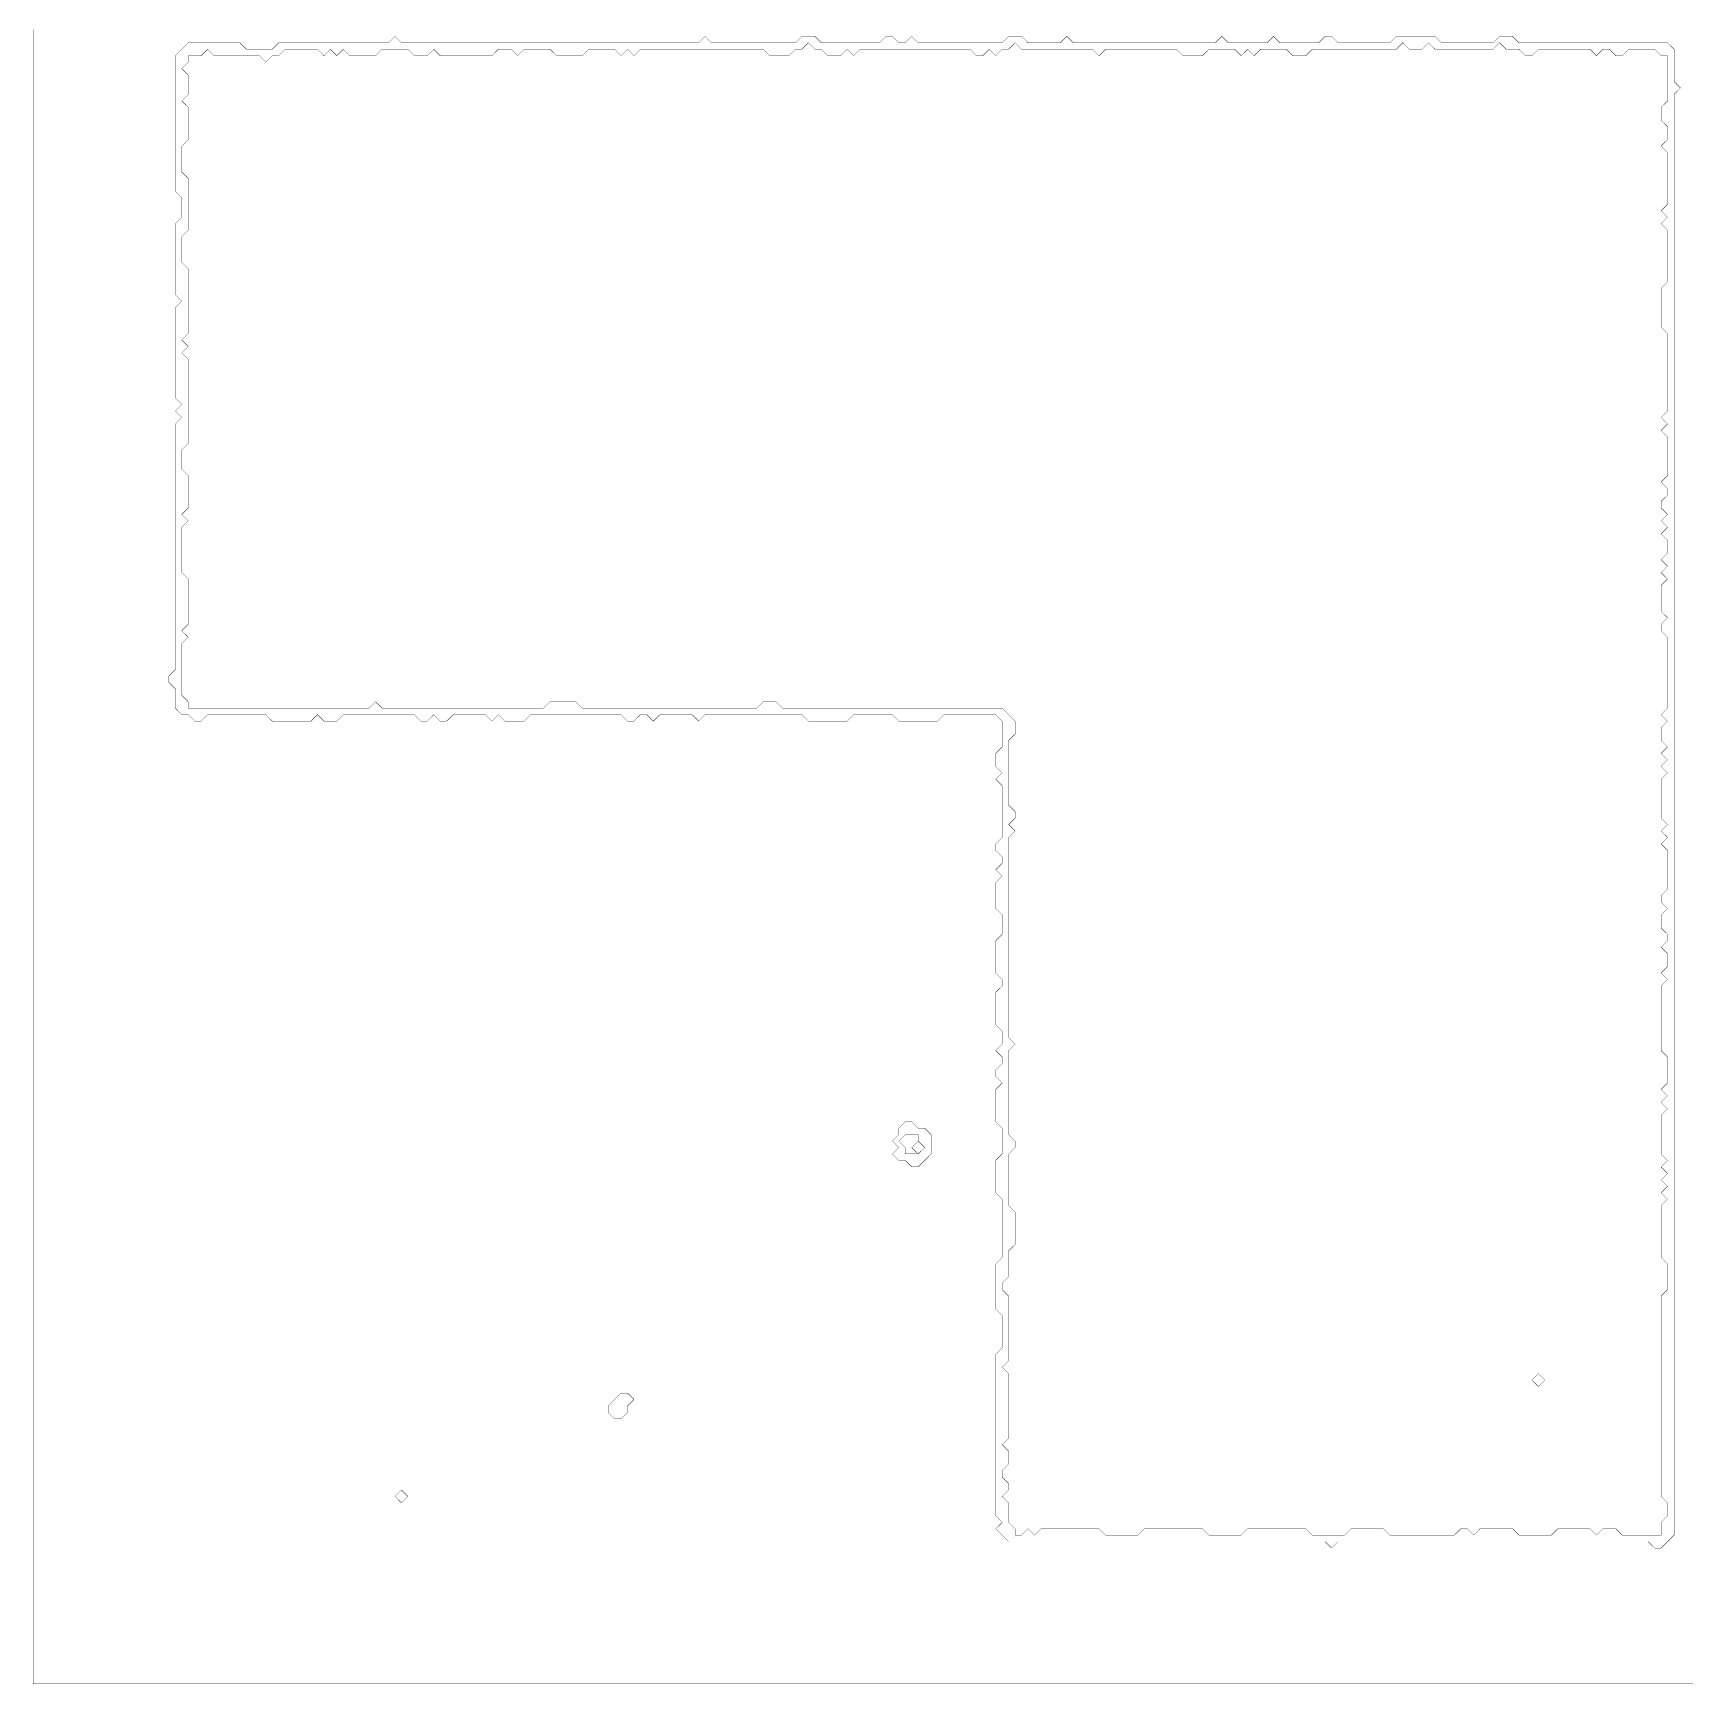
# Model space of a CAD drawing. Header units: metres. Extents: x 0 to 5298, y -5298 to 0.
# Drawn here: x 0 to 2654, y -5298 to -2649 of the extents above; entities that cross this region are included whole.
import ezdxf

# ---------------------------------------------------------------- set-up
doc = ezdxf.new("R2010")
doc.units = ezdxf.units.M
doc.layers.add('conductor', color=1, linetype='Continuous')
doc.layers.add('substrate', color=5, linetype='Continuous')

msp = doc.modelspace()

# ---------------------------------------------------------------- linework, layer by layer
at = {"layer": 'conductor', "const_width": 0.5}
for points in [[(1244.1, -2664.4), (1233.7, -2674.7), (1223.3, -2674.7), (1213, -2685.1), (1202.6, -2685.1), (1192.2, -2685.1), (1181.9, -2685.1), (1171.5, -2674.7), (1161.1, -2674.7), (1150.8, -2674.7), (1140.4, -2674.7), (1130, -2674.7), (1119.7, -2674.7), (1109.3, -2674.7), (1098.9, -2674.7), (1088.6, -2674.7), (1078.2, -2674.7), (1067.8, -2674.7), (1057.5, -2674.7), (1047.1, -2674.7), (1036.7, -2674.7), (1026.4, -2674.7), (1016, -2674.7), (1005.6, -2674.7), (995.2, -2674.7), (984.9, -2674.7), (974.5, -2674.7), (964.1, -2685.1), (953.8, -2674.7), (943.4, -2685.1), (933, -2674.7), (922.7, -2674.7), (912.3, -2674.7), (901.9, -2674.7), (891.6, -2674.7), (881.2, -2685.1), (870.8, -2685.1), (860.5, -2685.1), (850.1, -2685.1), (839.7, -2685.1), (829.4, -2674.7), (819, -2674.7), (808.6, -2674.7), (798.3, -2674.7), (787.9, -2674.7), (777.5, -2685.1), (767.2, -2674.7), (756.8, -2674.7), (746.4, -2674.7), (736.1, -2685.1), (725.7, -2685.1), (715.3, -2685.1), (705, -2685.1), (694.6, -2685.1), (684.2, -2685.1), (673.9, -2685.1), (663.5, -2685.1), (653.1, -2685.1), (642.8, -2674.7), (632.4, -2685.1), (622, -2685.1), (611.7, -2685.1), (601.3, -2674.7), (590.9, -2674.7), (580.6, -2674.7), (570.2, -2674.7), (559.8, -2674.7), (549.5, -2685.1), (539.1, -2685.1), (528.7, -2685.1), (518.4, -2685.1), (508, -2685.1), (497.6, -2674.7), (487.3, -2685.1), (476.9, -2674.7), (466.5, -2685.1), (456.2, -2674.7), (445.8, -2674.7), (435.4, -2674.7), (425.1, -2674.7), (414.7, -2674.7), (404.3, -2674.7), (394, -2685.1), (383.6, -2685.1), (373.2, -2695.5), (362.9, -2685.1), (352.5, -2685.1), (342.1, -2685.1), (331.8, -2685.1), (321.4, -2685.1), (311, -2685.1), (300.6, -2685.1), (290.3, -2685.1), (279.9, -2674.7), (269.5, -2685.1), (259.2, -2685.1), (248.8, -2685.1), (248.8, -2695.5), (238.4, -2705.8), (248.8, -2716.2), (248.8, -2726.6), (248.8, -2736.9), (248.8, -2747.3), (238.4, -2757.7), (248.8, -2768), (248.8, -2778.4), (248.8, -2788.8), (248.8, -2799.1), (248.8, -2809.5), (248.8, -2819.9), (238.4, -2830.2), (238.4, -2840.6), (238.4, -2851), (238.4, -2861.3), (238.4, -2871.7), (248.8, -2882.1), (248.8, -2892.4), (248.8, -2902.8), (248.8, -2913.2), (248.8, -2923.5), (248.8, -2933.9), (248.8, -2944.3), (248.8, -2954.6), (248.8, -2965), (238.4, -2975.4), (238.4, -2985.8), (238.4, -2996.1), (238.4, -3006.5), (238.4, -3016.9), (248.8, -3027.2), (248.8, -3037.6), (248.8, -3048), (248.8, -3058.3), (248.8, -3068.7), (248.8, -3079.1), (248.8, -3089.4), (248.8, -3099.8), (248.8, -3110.2), (248.8, -3120.5), (248.8, -3130.9), (238.4, -3141.3), (248.8, -3151.6), (238.4, -3162), (248.8, -3172.4), (248.8, -3182.7), (248.8, -3193.1), (248.8, -3203.5), (248.8, -3213.8), (248.8, -3224.2), (248.8, -3234.6), (248.8, -3244.9), (248.8, -3255.3), (248.8, -3265.7), (248.8, -3276), (248.8, -3286.4), (248.8, -3296.8), (248.8, -3307.1), (238.4, -3317.5), (238.4, -3327.9), (238.4, -3338.2), (238.4, -3348.6), (248.8, -3359), (248.8, -3369.3), (248.8, -3379.7), (248.8, -3390.1), (248.8, -3400.4), (248.8, -3410.8), (238.4, -3421.2), (248.8, -3431.5), (238.4, -3441.9), (238.4, -3452.3), (238.4, -3462.6), (238.4, -3473), (238.4, -3483.4), (238.4, -3493.7), (238.4, -3504.1), (238.4, -3514.5), (248.8, -3524.8), (248.8, -3535.2), (248.8, -3545.6), (248.8, -3555.9), (248.8, -3566.3), (248.8, -3576.7), (248.8, -3587), (248.8, -3597.4), (238.4, -3607.8), (248.8, -3618.1), (238.4, -3628.5), (238.4, -3638.9), (238.4, -3649.2), (238.4, -3659.6), (238.4, -3670), (238.4, -3680.4), (238.4, -3690.7), (238.4, -3701.1), (238.4, -3711.5), (248.8, -3721.8), (248.8, -3732.2), (259.2, -3732.2), (269.5, -3732.2), (279.9, -3732.2), (290.3, -3732.2), (300.6, -3732.2), (311, -3732.2), (321.4, -3732.2), (331.8, -3732.2), (342.1, -3732.2), (352.5, -3732.2), (362.9, -3732.2), (373.2, -3732.2), (383.6, -3732.2), (394, -3732.2), (404.3, -3732.2), (414.7, -3732.2), (425.1, -3732.2), (435.4, -3732.2), (445.8, -3732.2), (456.2, -3732.2), (466.5, -3732.2), (476.9, -3732.2), (487.3, -3732.2), (497.6, -3732.2), (508, -3732.2), (518.4, -3732.2), (528.7, -3732.2), (539.1, -3732.2), (549.5, -3721.8), (559.8, -3732.2), (570.2, -3732.2), (580.6, -3732.2), (590.9, -3732.2), (601.3, -3732.2), (611.7, -3732.2), (622, -3732.2), (632.4, -3732.2), (642.8, -3732.2), (653.1, -3732.2), (663.5, -3732.2), (673.9, -3732.2), (684.2, -3732.2), (694.6, -3732.2), (705, -3732.2), (715.3, -3732.2), (725.7, -3732.2), (736.1, -3732.2), (746.4, -3732.2), (756.8, -3732.2), (767.2, -3732.2), (777.5, -3732.2), (787.9, -3732.2), (798.3, -3732.2), (808.6, -3732.2), (819, -3732.2), (829.4, -3721.8), (839.7, -3721.8), (850.1, -3721.8), (860.5, -3721.8), (870.8, -3721.8), (881.2, -3732.2), (891.6, -3732.2), (901.9, -3732.2), (912.3, -3732.2), (922.7, -3732.2), (933, -3732.2), (943.4, -3732.2), (953.8, -3732.2), (964.1, -3732.2), (974.5, -3732.2), (984.9, -3732.2), (995.2, -3732.2), (1005.6, -3732.2), (1016, -3732.2), (1026.4, -3732.2), (1036.7, -3732.2), (1047.1, -3732.2), (1057.5, -3732.2), (1067.8, -3732.2), (1078.2, -3732.2), (1088.6, -3732.2), (1098.9, -3732.2), (1109.3, -3732.2), (1119.7, -3732.2), (1130, -3732.2), (1140.4, -3732.2), (1150.8, -3732.2), (1161.1, -3732.2), (1171.5, -3721.8), (1181.9, -3721.8), (1192.2, -3721.8), (1202.6, -3732.2), (1213, -3732.2), (1223.3, -3732.2), (1233.7, -3732.2), (1244.1, -3732.2), (1254.4, -3732.2), (1264.8, -3732.2), (1275.2, -3732.2), (1285.5, -3732.2), (1295.9, -3732.2), (1306.3, -3732.2), (1316.6, -3732.2), (1327, -3732.2), (1337.4, -3732.2), (1347.7, -3732.2), (1358.1, -3732.2), (1368.5, -3732.2), (1378.8, -3732.2), (1389.2, -3732.2), (1399.6, -3732.2), (1409.9, -3732.2), (1420.3, -3732.2), (1430.7, -3732.2), (1441, -3732.2), (1451.4, -3732.2), (1461.8, -3732.2), (1472.1, -3732.2), (1482.5, -3732.2), (1492.9, -3732.2), (1503.2, -3732.2), (1513.6, -3732.2), (1524, -3732.2), (1534.3, -3732.2), (1544.7, -3732.2), (1555.1, -3732.2), (1565.4, -3742.6), (1575.8, -3752.9), (1575.8, -3763.3), (1575.8, -3773.7), (1565.4, -3784), (1565.4, -3794.4), (1565.4, -3804.8), (1565.4, -3815.1), (1565.4, -3825.5), (1565.4, -3835.9), (1565.4, -3846.2), (1565.4, -3856.6), (1565.4, -3867), (1565.4, -3877.3), (1565.4, -3887.7), (1575.8, -3898.1), (1575.8, -3908.4), (1565.4, -3918.8), (1575.8, -3929.2), (1565.4, -3939.5), (1565.4, -3949.9), (1565.4, -3960.3), (1565.4, -3970.6), (1565.4, -3981), (1565.4, -3991.4), (1565.4, -4001.7), (1565.4, -4012.1), (1565.4, -4022.5), (1565.4, -4032.8), (1565.4, -4043.2), (1565.4, -4053.6), (1565.4, -4063.9), (1565.4, -4074.3), (1565.4, -4084.7), (1565.4, -4095), (1565.4, -4105.4), (1565.4, -4115.8), (1565.4, -4126.1), (1565.4, -4136.5), (1565.4, -4146.9), (1565.4, -4157.2), (1565.4, -4167.6), (1565.4, -4178), (1565.4, -4188.3), (1565.4, -4198.7), (1565.4, -4209.1), (1565.4, -4219.4), (1565.4, -4229.8), (1565.4, -4240.2), (1565.4, -4250.5), (1565.4, -4260.9), (1575.8, -4271.3), (1565.4, -4281.6), (1565.4, -4292), (1565.4, -4302.4), (1565.4, -4312.8), (1565.4, -4323.1), (1565.4, -4333.5), (1565.4, -4343.9), (1565.4, -4354.2), (1565.4, -4364.6), (1565.4, -4375), (1565.4, -4385.3), (1565.4, -4395.7), (1565.4, -4406.1), (1565.4, -4416.4), (1575.8, -4426.8), (1575.8, -4437.2), (1565.4, -4447.5), (1565.4, -4457.9), (1565.4, -4468.3), (1565.4, -4478.6), (1565.4, -4489), (1565.4, -4499.4), (1565.4, -4509.7), (1565.4, -4520.1), (1565.4, -4530.5), (1575.8, -4540.8), (1575.8, -4551.2), (1575.8, -4561.6), (1575.8, -4571.9), (1575.8, -4582.3), (1575.8, -4592.7), (1565.4, -4603), (1565.4, -4613.4), (1565.4, -4623.8), (1565.4, -4634.1), (1565.4, -4644.5), (1555.1, -4654.9), (1555.1, -4665.2), (1565.4, -4675.6), (1565.4, -4686), (1565.4, -4696.3), (1565.4, -4706.7), (1565.4, -4717.1), (1565.4, -4727.4), (1565.4, -4737.8), (1565.4, -4748.2), (1565.4, -4758.5), (1565.4, -4768.9), (1565.4, -4779.3), (1555.1, -4789.6), (1565.4, -4800), (1565.4, -4810.4), (1565.4, -4820.7), (1565.4, -4831.1), (1565.4, -4841.5), (1565.4, -4851.8), (1565.4, -4862.2), (1565.4, -4872.6), (1565.4, -4882.9), (1565.4, -4893.3), (1565.4, -4903.7), (1555.1, -4914), (1565.4, -4924.4), (1565.4, -4934.8), (1565.4, -4945.1), (1555.1, -4955.5), (1555.1, -4965.9), (1565.4, -4976.2), (1565.4, -4986.6), (1555.1, -4997), (1565.4, -5007.4), (1565.4, -5017.7), (1565.4, -5028.1), (1565.4, -5038.5), (1575.8, -5048.8), (1575.8, -5059.2), (1586.2, -5059.2), (1596.5, -5048.8), (1606.9, -5059.2), (1617.3, -5048.8), (1627.6, -5048.8), (1638, -5048.8), (1648.4, -5048.8), (1658.8, -5048.8), (1669.1, -5048.8), (1679.5, -5048.8), (1689.9, -5048.8), (1700.2, -5048.8), (1710.6, -5048.8), (1721, -5059.2), (1731.3, -5059.2), (1741.7, -5059.2), (1752.1, -5059.2), (1762.4, -5059.2), (1772.8, -5059.2), (1783.2, -5048.8), (1793.5, -5048.8), (1803.9, -5048.8), (1814.3, -5048.8), (1824.6, -5048.8), (1835, -5048.8), (1845.4, -5048.8), (1855.7, -5048.8), (1866.1, -5048.8), (1876.5, -5048.8), (1886.8, -5059.2), (1897.2, -5059.2), (1907.6, -5059.2), (1917.9, -5059.2), (1928.3, -5059.2), (1938.7, -5059.2), (1949, -5048.8), (1959.4, -5048.8), (1969.8, -5048.8), (1980.1, -5048.8), (1990.5, -5048.8), (2000.9, -5048.8), (2011.2, -5048.8), (2021.6, -5048.8), (2032, -5048.8), (2042.3, -5048.8), (2052.7, -5059.2), (2063.1, -5059.2), (2073.4, -5059.2), (2083.8, -5059.2), (2094.2, -5059.2), (2104.5, -5059.2), (2114.9, -5048.8), (2125.3, -5048.8), (2135.6, -5048.8), (2146, -5048.8), (2156.4, -5048.8), (2166.7, -5048.8), (2177.1, -5059.2), (2187.5, -5059.2), (2197.8, -5059.2), (2208.2, -5059.2), (2218.6, -5059.2), (2228.9, -5059.2), (2239.3, -5059.2), (2249.7, -5059.2), (2260, -5059.2), (2270.4, -5059.2), (2280.8, -5059.2), (2291.1, -5048.8), (2301.5, -5048.8), (2311.9, -5059.2), (2322.2, -5048.8), (2332.6, -5048.8), (2343, -5048.8), (2353.4, -5048.8), (2363.7, -5048.8), (2374.1, -5048.8), (2384.5, -5059.2), (2394.8, -5059.2), (2405.2, -5059.2), (2415.6, -5059.2), (2425.9, -5059.2), (2436.3, -5059.2), (2446.7, -5048.8), (2457, -5048.8), (2467.4, -5048.8), (2477.8, -5048.8), (2488.1, -5048.8), (2498.5, -5048.8), (2508.9, -5059.2), (2519.2, -5048.8), (2529.6, -5048.8), (2540, -5048.8), (2550.3, -5059.2), (2560.7, -5059.2), (2571.1, -5059.2), (2581.4, -5059.2), (2591.8, -5059.2), (2602.2, -5059.2), (2612.5, -5059.2), (2612.5, -5048.8), (2612.5, -5038.5), (2622.9, -5028.1), (2622.9, -5017.7), (2622.9, -5007.4), (2612.5, -4997), (2612.5, -4986.6), (2612.5, -4976.2), (2612.5, -4965.9), (2612.5, -4955.5), (2612.5, -4945.1), (2612.5, -4934.8), (2612.5, -4924.4), (2612.5, -4914), (2612.5, -4903.7), (2612.5, -4893.3), (2612.5, -4882.9), (2612.5, -4872.6), (2612.5, -4862.2), (2612.5, -4851.8), (2612.5, -4841.5), (2612.5, -4831.1), (2612.5, -4820.7), (2612.5, -4810.4), (2612.5, -4800), (2612.5, -4789.6), (2612.5, -4779.3), (2612.5, -4768.9), (2612.5, -4758.5), (2612.5, -4748.2), (2612.5, -4737.8), (2612.5, -4727.4), (2612.5, -4717.1), (2612.5, -4706.7), (2612.5, -4696.3), (2612.5, -4686), (2612.5, -4675.6), (2622.9, -4665.2), (2622.9, -4654.9), (2622.9, -4644.5), (2622.9, -4634.1), (2622.9, -4623.8), (2612.5, -4613.4), (2612.5, -4603), (2612.5, -4592.7), (2612.5, -4582.3), (2612.5, -4571.9), (2612.5, -4561.6), (2612.5, -4551.2), (2612.5, -4540.8), (2612.5, -4530.5), (2622.9, -4520.1), (2612.5, -4509.7), (2622.9, -4499.4), (2612.5, -4489), (2622.9, -4478.6), (2612.5, -4468.3), (2622.9, -4457.9), (2612.5, -4447.5), (2612.5, -4437.2), (2612.5, -4426.8), (2612.5, -4416.4), (2612.5, -4406.1), (2612.5, -4395.7), (2612.5, -4385.3), (2622.9, -4375), (2612.5, -4364.6), (2622.9, -4354.2), (2612.5, -4343.9), (2622.9, -4333.5), (2622.9, -4323.1), (2622.9, -4312.8), (2622.9, -4302.4), (2622.9, -4292), (2612.5, -4281.6), (2612.5, -4271.3), (2612.5, -4260.9), (2612.5, -4250.5), (2612.5, -4240.2), (2612.5, -4229.8), (2612.5, -4219.4), (2612.5, -4209.1), (2612.5, -4198.7), (2612.5, -4188.3), (2612.5, -4178), (2622.9, -4167.6), (2612.5, -4157.2), (2622.9, -4146.9), (2622.9, -4136.5), (2622.9, -4126.1), (2612.5, -4115.8), (2622.9, -4105.4), (2622.9, -4095), (2612.5, -4084.7), (2612.5, -4074.3), (2612.5, -4063.9), (2622.9, -4053.6), (2612.5, -4043.2), (2612.5, -4032.8), (2622.9, -4022.5), (2622.9, -4012.1), (2622.9, -4001.7), (2622.9, -3991.4), (2622.9, -3981), (2622.9, -3970.6), (2622.9, -3960.3), (2612.5, -3949.9), (2622.9, -3939.5), (2612.5, -3929.2), (2622.9, -3918.8), (2612.5, -3908.4), (2612.5, -3898.1), (2612.5, -3887.7), (2612.5, -3877.3), (2612.5, -3867), (2612.5, -3856.6), (2612.5, -3846.2), (2622.9, -3835.9), (2612.5, -3825.5), (2622.9, -3815.1), (2612.5, -3804.8), (2622.9, -3794.4), (2612.5, -3784), (2612.5, -3773.7), (2612.5, -3763.3), (2622.9, -3752.9), (2612.5, -3742.6), (2622.9, -3732.2), (2622.9, -3721.8), (2622.9, -3711.5), (2622.9, -3701.1), (2622.9, -3690.7), (2622.9, -3680.4), (2622.9, -3670), (2622.9, -3659.6), (2622.9, -3649.2), (2622.9, -3638.9), (2622.9, -3628.5), (2622.9, -3618.1), (2612.5, -3607.8), (2612.5, -3597.4), (2622.9, -3587), (2612.5, -3576.7), (2612.5, -3566.3), (2612.5, -3555.9), (2612.5, -3545.6), (2612.5, -3535.2), (2622.9, -3524.8), (2612.5, -3514.5), (2622.9, -3504.1), (2612.5, -3493.7), (2622.9, -3483.4), (2622.9, -3473), (2622.9, -3462.6), (2612.5, -3452.3), (2622.9, -3441.9), (2612.5, -3431.5), (2622.9, -3421.2), (2612.5, -3410.8), (2612.5, -3400.4), (2622.9, -3390.1), (2622.9, -3379.7), (2612.5, -3369.3), (2622.9, -3359), (2622.9, -3348.6), (2622.9, -3338.2), (2622.9, -3327.9), (2622.9, -3317.5), (2622.9, -3307.1), (2622.9, -3296.8), (2612.5, -3286.4), (2622.9, -3276), (2612.5, -3265.7), (2622.9, -3255.3), (2622.9, -3244.9), (2622.9, -3234.6), (2622.9, -3224.2), (2622.9, -3213.8), (2622.9, -3203.5), (2622.9, -3193.1), (2622.9, -3182.7), (2622.9, -3172.4), (2622.9, -3162), (2622.9, -3151.6), (2622.9, -3141.3), (2622.9, -3130.9), (2612.5, -3120.5), (2612.5, -3110.2), (2612.5, -3099.8), (2612.5, -3089.4), (2612.5, -3079.1), (2612.5, -3068.7), (2612.5, -3058.3), (2622.9, -3048), (2622.9, -3037.6), (2622.9, -3027.2), (2622.9, -3016.9), (2622.9, -3006.5), (2622.9, -2996.1), (2622.9, -2985.8), (2622.9, -2975.4), (2622.9, -2965), (2612.5, -2954.6), (2622.9, -2944.3), (2612.5, -2933.9), (2622.9, -2923.5), (2622.9, -2913.2), (2622.9, -2902.8), (2622.9, -2892.4), (2622.9, -2882.1), (2622.9, -2871.7), (2622.9, -2861.3), (2622.9, -2851), (2622.9, -2840.6), (2612.5, -2830.2), (2622.9, -2819.9), (2622.9, -2809.5), (2622.9, -2799.1), (2612.5, -2788.8), (2612.5, -2778.4), (2612.5, -2768), (2622.9, -2757.7), (2622.9, -2747.3), (2622.9, -2736.9), (2622.9, -2726.6), (2622.9, -2716.2), (2622.9, -2705.8), (2622.9, -2695.5), (2622.9, -2685.1), (2612.5, -2685.1), (2602.2, -2674.7), (2591.8, -2674.7), (2581.4, -2674.7), (2571.1, -2674.7), (2560.7, -2674.7), (2550.3, -2685.1), (2540, -2685.1), (2529.6, -2674.7), (2519.2, -2674.7), (2508.9, -2685.1), (2498.5, -2674.7), (2488.1, -2674.7), (2477.8, -2674.7), (2467.4, -2674.7), (2457, -2674.7), (2446.7, -2674.7), (2436.3, -2674.7), (2425.9, -2674.7), (2415.6, -2674.7), (2405.2, -2685.1), (2394.8, -2685.1), (2384.5, -2674.7), (2374.1, -2674.7), (2363.7, -2674.7), (2353.4, -2664.4), (2343, -2674.7), (2332.6, -2674.7), (2322.2, -2674.7), (2311.9, -2674.7), (2301.5, -2674.7), (2291.1, -2674.7), (2280.8, -2674.7), (2270.4, -2674.7), (2260, -2674.7), (2249.7, -2674.7), (2239.3, -2664.4), (2228.9, -2674.7), (2218.6, -2674.7), (2208.2, -2674.7), (2197.8, -2664.4), (2187.5, -2674.7), (2177.1, -2674.7), (2166.7, -2674.7), (2156.4, -2674.7), (2146, -2674.7), (2135.6, -2674.7), (2125.3, -2674.7), (2114.9, -2674.7), (2104.5, -2674.7), (2094.2, -2674.7), (2083.8, -2674.7), (2073.4, -2674.7), (2063.1, -2674.7), (2052.7, -2674.7), (2042.3, -2685.1), (2032, -2685.1), (2021.6, -2685.1), (2011.2, -2674.7), (2000.9, -2674.7), (1990.5, -2674.7), (1980.1, -2674.7), (1969.8, -2674.7), (1959.4, -2685.1), (1949, -2674.7), (1938.7, -2685.1), (1928.3, -2674.7), (1917.9, -2674.7), (1907.6, -2674.7), (1897.2, -2674.7), (1886.8, -2674.7), (1876.5, -2685.1), (1866.1, -2685.1), (1855.7, -2685.1), (1845.4, -2685.1), (1835, -2674.7), (1824.6, -2674.7), (1814.3, -2674.7), (1803.9, -2674.7), (1793.5, -2674.7), (1783.2, -2674.7), (1772.8, -2674.7), (1762.4, -2674.7), (1752.1, -2674.7), (1741.7, -2674.7), (1731.3, -2674.7), (1721, -2674.7), (1710.6, -2685.1), (1700.2, -2674.7), (1689.9, -2674.7), (1679.5, -2674.7), (1669.1, -2674.7), (1658.8, -2674.7), (1648.4, -2674.7), (1638, -2674.7), (1627.6, -2674.7), (1617.3, -2674.7), (1606.9, -2674.7), (1596.5, -2674.7), (1586.2, -2674.7), (1575.8, -2664.4), (1565.4, -2674.7), (1555.1, -2674.7), (1544.7, -2685.1), (1534.3, -2674.7), (1524, -2685.1), (1513.6, -2685.1), (1503.2, -2674.7), (1492.9, -2674.7), (1482.5, -2674.7), (1472.1, -2674.7), (1461.8, -2674.7), (1451.4, -2674.7), (1441, -2674.7), (1430.7, -2674.7), (1420.3, -2674.7), (1409.9, -2674.7), (1399.6, -2674.7), (1389.2, -2674.7), (1378.8, -2674.7), (1368.5, -2674.7), (1358.1, -2674.7), (1347.7, -2674.7), (1337.4, -2674.7), (1327, -2674.7), (1316.6, -2685.1), (1306.3, -2674.7), (1295.9, -2685.1), (1285.5, -2685.1), (1275.2, -2685.1), (1264.8, -2674.7), (1254.4, -2674.7)], [(1399.6, -4416.4), (1389.2, -4426.8), (1399.6, -4437.2), (1399.6, -4447.5), (1409.9, -4447.5), (1420.3, -4447.5), (1430.7, -4437.2), (1420.3, -4426.8), (1420.3, -4416.4), (1409.9, -4416.4)], [(1409.9, -4437.2), (1420.3, -4426.8), (1430.7, -4437.2), (1420.3, -4447.5)], [(2405.2, -4810.4), (2415.6, -4800), (2425.9, -4810.4), (2415.6, -4820.7)]]:
    msp.add_lwpolyline(points, close=True, dxfattribs=at)
at = {"layer": 'substrate', "const_width": 0.5}
msp.add_lwpolyline([(0, -2643.6), (0, -2654), (0, -2664.4), (0, -2674.7), (0, -2685.1), (0, -2695.5), (0, -2705.8), (0, -2716.2), (0, -2726.6), (0, -2736.9), (0, -2747.3), (0, -2757.7), (0, -2768), (0, -2778.4), (0, -2788.8), (0, -2799.1), (0, -2809.5), (0, -2819.9), (0, -2830.2), (0, -2840.6), (0, -2851), (0, -2861.3), (0, -2871.7), (0, -2882.1), (0, -2892.4), (0, -2902.8), (0, -2913.2), (0, -2923.5), (0, -2933.9), (0, -2944.3), (0, -2954.6), (0, -2965), (0, -2975.4), (0, -2985.8), (0, -2996.1), (0, -3006.5), (0, -3016.9), (0, -3027.2), (0, -3037.6), (0, -3048), (0, -3058.3), (0, -3068.7), (0, -3079.1), (0, -3089.4), (0, -3099.8), (0, -3110.2), (0, -3120.5), (0, -3130.9), (0, -3141.3), (0, -3151.6), (0, -3162), (0, -3172.4), (0, -3182.7), (0, -3193.1), (0, -3203.5), (0, -3213.8), (0, -3224.2), (0, -3234.6), (0, -3244.9), (0, -3255.3), (0, -3265.7), (0, -3276), (0, -3286.4), (0, -3296.8), (0, -3307.1), (0, -3317.5), (0, -3327.9), (0, -3338.2), (0, -3348.6), (0, -3359), (0, -3369.3), (0, -3379.7), (0, -3390.1), (0, -3400.4), (0, -3410.8), (0, -3421.2), (0, -3431.5), (0, -3441.9), (0, -3452.3), (0, -3462.6), (0, -3473), (0, -3483.4), (0, -3493.7), (0, -3504.1), (0, -3514.5), (0, -3524.8), (0, -3535.2), (0, -3545.6), (0, -3555.9), (0, -3566.3), (0, -3576.7), (0, -3587), (0, -3597.4), (0, -3607.8), (0, -3618.1), (0, -3628.5), (0, -3638.9), (0, -3649.2), (0, -3659.6), (0, -3670), (0, -3680.4), (0, -3690.7), (0, -3701.1), (0, -3711.5), (0, -3721.8), (0, -3732.2), (0, -3742.6), (0, -3752.9), (0, -3763.3), (0, -3773.7), (0, -3784), (0, -3794.4), (0, -3804.8), (0, -3815.1), (0, -3825.5), (0, -3835.9), (0, -3846.2), (0, -3856.6), (0, -3867), (0, -3877.3), (0, -3887.7), (0, -3898.1), (0, -3908.4), (0, -3918.8), (0, -3929.2), (0, -3939.5), (0, -3949.9), (0, -3960.3), (0, -3970.6), (0, -3981), (0, -3991.4), (0, -4001.7), (0, -4012.1), (0, -4022.5), (0, -4032.8), (0, -4043.2), (0, -4053.6), (0, -4063.9), (0, -4074.3), (0, -4084.7), (0, -4095), (0, -4105.4), (0, -4115.8), (0, -4126.1), (0, -4136.5), (0, -4146.9), (0, -4157.2), (0, -4167.6), (0, -4178), (0, -4188.3), (0, -4198.7), (0, -4209.1), (0, -4219.4), (0, -4229.8), (0, -4240.2), (0, -4250.5), (0, -4260.9), (0, -4271.3), (0, -4281.6), (0, -4292), (0, -4302.4), (0, -4312.8), (0, -4323.1), (0, -4333.5), (0, -4343.9), (0, -4354.2), (0, -4364.6), (0, -4375), (0, -4385.3), (0, -4395.7), (0, -4406.1), (0, -4416.4), (0, -4426.8), (0, -4437.2), (0, -4447.5), (0, -4457.9), (0, -4468.3), (0, -4478.6), (0, -4489), (0, -4499.4), (0, -4509.7), (0, -4520.1), (0, -4530.5), (0, -4540.8), (0, -4551.2), (0, -4561.6), (0, -4571.9), (0, -4582.3), (0, -4592.7), (0, -4603), (0, -4613.4), (0, -4623.8), (0, -4634.1), (0, -4644.5), (0, -4654.9), (0, -4665.2), (0, -4675.6), (0, -4686), (0, -4696.3), (0, -4706.7), (0, -4717.1), (0, -4727.4), (0, -4737.8), (0, -4748.2), (0, -4758.5), (0, -4768.9), (0, -4779.3), (0, -4789.6), (0, -4800), (0, -4810.4), (0, -4820.7), (0, -4831.1), (0, -4841.5), (0, -4851.8), (0, -4862.2), (0, -4872.6), (0, -4882.9), (0, -4893.3), (0, -4903.7), (0, -4914), (0, -4924.4), (0, -4934.8), (0, -4945.1), (0, -4955.5), (0, -4965.9), (0, -4976.2), (0, -4986.6), (0, -4997), (0, -5007.4), (0, -5017.7), (0, -5028.1), (0, -5038.5), (0, -5048.8), (0, -5059.2), (0, -5069.6), (0, -5079.9), (0, -5090.3), (0, -5100.7), (0, -5111), (0, -5121.4), (0, -5131.8), (0, -5142.1), (0, -5152.5), (0, -5162.9), (0, -5173.2), (0, -5183.6), (0, -5194), (0, -5204.3), (0, -5214.7), (0, -5225.1), (0, -5235.4), (0, -5245.8), (0, -5256.2), (0, -5266.5), (0, -5276.9), (0, -5287.3), (0, -5297.6), (10.4, -5297.6), (20.7, -5297.6), (31.1, -5297.6), (41.5, -5297.6), (51.8, -5297.6), (62.2, -5297.6), (72.6, -5297.6), (82.9, -5297.6), (93.3, -5297.6), (103.7, -5297.6), (114, -5297.6), (124.4, -5297.6), (134.8, -5297.6), (145.1, -5297.6), (155.5, -5297.6), (165.9, -5297.6), (176.2, -5297.6), (186.6, -5297.6), (197, -5297.6), (207.3, -5297.6), (217.7, -5297.6), (228.1, -5297.6), (238.4, -5297.6), (248.8, -5297.6), (259.2, -5297.6), (269.5, -5297.6), (279.9, -5297.6), (290.3, -5297.6), (300.6, -5297.6), (311, -5297.6), (321.4, -5297.6), (331.8, -5297.6), (342.1, -5297.6), (352.5, -5297.6), (362.9, -5297.6), (373.2, -5297.6), (383.6, -5297.6), (394, -5297.6), (404.3, -5297.6), (414.7, -5297.6), (425.1, -5297.6), (435.4, -5297.6), (445.8, -5297.6), (456.2, -5297.6), (466.5, -5297.6), (476.9, -5297.6), (487.3, -5297.6), (497.6, -5297.6), (508, -5297.6), (518.4, -5297.6), (528.7, -5297.6), (539.1, -5297.6), (549.5, -5297.6), (559.8, -5297.6), (570.2, -5297.6), (580.6, -5297.6), (590.9, -5297.6), (601.3, -5297.6), (611.7, -5297.6), (622, -5297.6), (632.4, -5297.6), (642.8, -5297.6), (653.1, -5297.6), (663.5, -5297.6), (673.9, -5297.6), (684.2, -5297.6), (694.6, -5297.6), (705, -5297.6), (715.3, -5297.6), (725.7, -5297.6), (736.1, -5297.6), (746.4, -5297.6), (756.8, -5297.6), (767.2, -5297.6), (777.5, -5297.6), (787.9, -5297.6), (798.3, -5297.6), (808.6, -5297.6), (819, -5297.6), (829.4, -5297.6), (839.7, -5297.6), (850.1, -5297.6), (860.5, -5297.6), (870.8, -5297.6), (881.2, -5297.6), (891.6, -5297.6), (901.9, -5297.6), (912.3, -5297.6), (922.7, -5297.6), (933, -5297.6), (943.4, -5297.6), (953.8, -5297.6), (964.1, -5297.6), (974.5, -5297.6), (984.9, -5297.6), (995.2, -5297.6), (1005.6, -5297.6), (1016, -5297.6), (1026.4, -5297.6), (1036.7, -5297.6), (1047.1, -5297.6), (1057.5, -5297.6), (1067.8, -5297.6), (1078.2, -5297.6), (1088.6, -5297.6), (1098.9, -5297.6), (1109.3, -5297.6), (1119.7, -5297.6), (1130, -5297.6), (1140.4, -5297.6), (1150.8, -5297.6), (1161.1, -5297.6), (1171.5, -5297.6), (1181.9, -5297.6), (1192.2, -5297.6), (1202.6, -5297.6), (1213, -5297.6), (1223.3, -5297.6), (1233.7, -5297.6), (1244.1, -5297.6), (1254.4, -5297.6), (1264.8, -5297.6), (1275.2, -5297.6), (1285.5, -5297.6), (1295.9, -5297.6), (1306.3, -5297.6), (1316.6, -5297.6), (1327, -5297.6), (1337.4, -5297.6), (1347.7, -5297.6), (1358.1, -5297.6), (1368.5, -5297.6), (1378.8, -5297.6), (1389.2, -5297.6), (1399.6, -5297.6), (1409.9, -5297.6), (1420.3, -5297.6), (1430.7, -5297.6), (1441, -5297.6), (1451.4, -5297.6), (1461.8, -5297.6), (1472.1, -5297.6), (1482.5, -5297.6), (1492.9, -5297.6), (1503.2, -5297.6), (1513.6, -5297.6), (1524, -5297.6), (1534.3, -5297.6), (1544.7, -5297.6), (1555.1, -5297.6), (1565.4, -5297.6), (1575.8, -5297.6), (1586.2, -5297.6), (1596.5, -5297.6), (1606.9, -5297.6), (1617.3, -5297.6), (1627.6, -5297.6), (1638, -5297.6), (1648.4, -5297.6), (1658.8, -5297.6), (1669.1, -5297.6), (1679.5, -5297.6), (1689.9, -5297.6), (1700.2, -5297.6), (1710.6, -5297.6), (1721, -5297.6), (1731.3, -5297.6), (1741.7, -5297.6), (1752.1, -5297.6), (1762.4, -5297.6), (1772.8, -5297.6), (1783.2, -5297.6), (1793.5, -5297.6), (1803.9, -5297.6), (1814.3, -5297.6), (1824.6, -5297.6), (1835, -5297.6), (1845.4, -5297.6), (1855.7, -5297.6), (1866.1, -5297.6), (1876.5, -5297.6), (1886.8, -5297.6), (1897.2, -5297.6), (1907.6, -5297.6), (1917.9, -5297.6), (1928.3, -5297.6), (1938.7, -5297.6), (1949, -5297.6), (1959.4, -5297.6), (1969.8, -5297.6), (1980.1, -5297.6), (1990.5, -5297.6), (2000.9, -5297.6), (2011.2, -5297.6), (2021.6, -5297.6), (2032, -5297.6), (2042.3, -5297.6), (2052.7, -5297.6), (2063.1, -5297.6), (2073.4, -5297.6), (2083.8, -5297.6), (2094.2, -5297.6), (2104.5, -5297.6), (2114.9, -5297.6), (2125.3, -5297.6), (2135.6, -5297.6), (2146, -5297.6), (2156.4, -5297.6), (2166.7, -5297.6), (2177.1, -5297.6), (2187.5, -5297.6), (2197.8, -5297.6), (2208.2, -5297.6), (2218.6, -5297.6), (2228.9, -5297.6), (2239.3, -5297.6), (2249.7, -5297.6), (2260, -5297.6), (2270.4, -5297.6), (2280.8, -5297.6), (2291.1, -5297.6), (2301.5, -5297.6), (2311.9, -5297.6), (2322.2, -5297.6), (2332.6, -5297.6), (2343, -5297.6), (2353.4, -5297.6), (2363.7, -5297.6), (2374.1, -5297.6), (2384.5, -5297.6), (2394.8, -5297.6), (2405.2, -5297.6), (2415.6, -5297.6), (2425.9, -5297.6), (2436.3, -5297.6), (2446.7, -5297.6), (2457, -5297.6), (2467.4, -5297.6), (2477.8, -5297.6), (2488.1, -5297.6), (2498.5, -5297.6), (2508.9, -5297.6), (2519.2, -5297.6), (2529.6, -5297.6), (2540, -5297.6), (2550.3, -5297.6), (2560.7, -5297.6), (2571.1, -5297.6), (2581.4, -5297.6), (2591.8, -5297.6), (2602.2, -5297.6), (2612.5, -5297.6), (2622.9, -5297.6), (2633.3, -5297.6), (2643.6, -5297.6), (2654, -5297.6), (2664.4, -5297.6)], dxfattribs=at)
for points in [[(570.2, -2664.4), (580.6, -2654), (590.9, -2664.4), (601.3, -2664.4), (611.7, -2664.4), (622, -2664.4), (632.4, -2664.4), (642.8, -2664.4), (653.1, -2664.4), (663.5, -2664.4), (673.9, -2664.4), (684.2, -2664.4), (694.6, -2664.4), (705, -2664.4), (715.3, -2664.4), (725.7, -2664.4), (736.1, -2664.4), (746.4, -2664.4), (756.8, -2664.4), (767.2, -2664.4), (777.5, -2664.4), (787.9, -2664.4), (798.3, -2664.4), (808.6, -2664.4), (819, -2664.4), (829.4, -2664.4), (839.7, -2664.4), (850.1, -2664.4), (860.5, -2664.4), (870.8, -2664.4), (881.2, -2664.4), (891.6, -2664.4), (901.9, -2664.4), (912.3, -2664.4), (922.7, -2664.4), (933, -2664.4), (943.4, -2664.4), (953.8, -2664.4), (964.1, -2664.4), (974.5, -2664.4), (984.9, -2664.4), (995.2, -2664.4), (1005.6, -2664.4), (1016, -2664.4), (1026.4, -2664.4), (1036.7, -2664.4), (1047.1, -2664.4), (1057.5, -2664.4), (1067.8, -2664.4), (1078.2, -2654), (1088.6, -2664.4), (1098.9, -2664.4), (1109.3, -2664.4), (1119.7, -2664.4), (1130, -2664.4), (1140.4, -2664.4), (1150.8, -2664.4), (1161.1, -2664.4), (1171.5, -2664.4), (1181.9, -2664.4), (1192.2, -2664.4), (1202.6, -2664.4), (1213, -2664.4), (1223.3, -2664.4), (1233.7, -2654), (1244.1, -2654), (1254.4, -2654), (1264.8, -2664.4), (1275.2, -2664.4), (1285.5, -2664.4), (1295.9, -2664.4), (1306.3, -2664.4), (1316.6, -2664.4), (1327, -2664.4), (1337.4, -2664.4), (1347.7, -2664.4), (1358.1, -2664.4), (1368.5, -2654), (1378.8, -2654), (1389.2, -2664.4), (1399.6, -2664.4), (1409.9, -2654), (1420.3, -2664.4), (1430.7, -2664.4), (1441, -2664.4), (1451.4, -2664.4), (1461.8, -2664.4), (1472.1, -2664.4), (1482.5, -2664.4), (1492.9, -2664.4), (1503.2, -2664.4), (1513.6, -2664.4), (1524, -2664.4), (1534.3, -2664.4), (1544.7, -2664.4), (1555.1, -2664.4), (1565.4, -2654), (1575.8, -2654), (1586.2, -2654), (1596.5, -2664.4), (1606.9, -2664.4), (1617.3, -2664.4), (1627.6, -2664.4), (1638, -2664.4), (1648.4, -2664.4), (1658.8, -2654), (1669.1, -2664.4), (1679.5, -2664.4), (1689.9, -2664.4), (1700.2, -2664.4), (1710.6, -2664.4), (1721, -2664.4), (1731.3, -2664.4), (1741.7, -2664.4), (1752.1, -2664.4), (1762.4, -2664.4), (1772.8, -2664.4), (1783.2, -2664.4), (1793.5, -2664.4), (1803.9, -2664.4), (1814.3, -2664.4), (1824.6, -2664.4), (1835, -2664.4), (1845.4, -2664.4), (1855.7, -2664.4), (1866.1, -2664.4), (1876.5, -2664.4), (1886.8, -2664.4), (1897.2, -2664.4), (1907.6, -2654), (1917.9, -2664.4), (1928.3, -2664.4), (1938.7, -2664.4), (1949, -2664.4), (1959.4, -2664.4), (1969.8, -2664.4), (1980.1, -2664.4), (1990.5, -2654), (2000.9, -2664.4), (2011.2, -2664.4), (2021.6, -2664.4), (2032, -2664.4), (2042.3, -2664.4), (2052.7, -2664.4), (2063.1, -2664.4), (2073.4, -2654), (2083.8, -2654), (2094.2, -2664.4), (2104.5, -2664.4), (2114.9, -2664.4), (2125.3, -2664.4), (2135.6, -2664.4), (2146, -2664.4), (2156.4, -2664.4), (2166.7, -2664.4), (2177.1, -2664.4), (2187.5, -2654), (2197.8, -2654), (2208.2, -2654), (2218.6, -2654), (2228.9, -2654), (2239.3, -2654), (2249.7, -2654), (2260, -2664.4), (2270.4, -2664.4), (2280.8, -2664.4), (2291.1, -2664.4), (2301.5, -2664.4), (2311.9, -2664.4), (2322.2, -2664.4), (2332.6, -2664.4), (2343, -2664.4), (2353.4, -2654), (2363.7, -2654), (2374.1, -2654), (2384.5, -2664.4), (2394.8, -2664.4), (2405.2, -2664.4), (2415.6, -2664.4), (2425.9, -2664.4), (2436.3, -2664.4), (2446.7, -2664.4), (2457, -2664.4), (2467.4, -2664.4), (2477.8, -2664.4), (2488.1, -2664.4), (2498.5, -2664.4), (2508.9, -2664.4), (2519.2, -2664.4), (2529.6, -2664.4), (2540, -2664.4), (2550.3, -2664.4), (2560.7, -2664.4), (2571.1, -2664.4), (2581.4, -2664.4), (2591.8, -2664.4), (2602.2, -2664.4), (2612.5, -2664.4), (2622.9, -2664.4), (2633.3, -2674.7), (2633.3, -2685.1), (2633.3, -2695.5), (2633.3, -2705.8), (2633.3, -2716.2), (2633.3, -2726.6), (2643.6, -2736.9), (2633.3, -2747.3), (2633.3, -2757.7), (2633.3, -2768), (2633.3, -2778.4), (2633.3, -2788.8), (2633.3, -2799.1), (2633.3, -2809.5), (2633.3, -2819.9), (2633.3, -2830.2), (2633.3, -2840.6), (2633.3, -2851), (2633.3, -2861.3), (2633.3, -2871.7), (2633.3, -2882.1), (2633.3, -2892.4), (2633.3, -2902.8), (2633.3, -2913.2), (2633.3, -2923.5), (2633.3, -2933.9), (2633.3, -2944.3), (2633.3, -2954.6), (2633.3, -2965), (2633.3, -2975.4), (2633.3, -2985.8), (2633.3, -2996.1), (2633.3, -3006.5), (2633.3, -3016.9), (2633.3, -3027.2), (2633.3, -3037.6), (2633.3, -3048), (2633.3, -3058.3), (2633.3, -3068.7), (2633.3, -3079.1), (2633.3, -3089.4), (2633.3, -3099.8), (2633.3, -3110.2), (2633.3, -3120.5), (2633.3, -3130.9), (2633.3, -3141.3), (2633.3, -3151.6), (2633.3, -3162), (2633.3, -3172.4), (2633.3, -3182.7), (2633.3, -3193.1), (2633.3, -3203.5), (2633.3, -3213.8), (2633.3, -3224.2), (2633.3, -3234.6), (2633.3, -3244.9), (2633.3, -3255.3), (2633.3, -3265.7), (2633.3, -3276), (2633.3, -3286.4), (2633.3, -3296.8), (2633.3, -3307.1), (2633.3, -3317.5), (2633.3, -3327.9), (2633.3, -3338.2), (2633.3, -3348.6), (2633.3, -3359), (2633.3, -3369.3), (2633.3, -3379.7), (2633.3, -3390.1), (2633.3, -3400.4), (2633.3, -3410.8), (2633.3, -3421.2), (2633.3, -3431.5), (2633.3, -3441.9), (2633.3, -3452.3), (2633.3, -3462.6), (2633.3, -3473), (2633.3, -3483.4), (2633.3, -3493.7), (2633.3, -3504.1), (2633.3, -3514.5), (2633.3, -3524.8), (2633.3, -3535.2), (2633.3, -3545.6), (2633.3, -3555.9), (2633.3, -3566.3), (2633.3, -3576.7), (2633.3, -3587), (2633.3, -3597.4), (2633.3, -3607.8), (2633.3, -3618.1), (2633.3, -3628.5), (2633.3, -3638.9), (2633.3, -3649.2), (2633.3, -3659.6), (2633.3, -3670), (2633.3, -3680.4), (2633.3, -3690.7), (2633.3, -3701.1), (2633.3, -3711.5), (2633.3, -3721.8), (2633.3, -3732.2), (2633.3, -3742.6), (2633.3, -3752.9), (2633.3, -3763.3), (2633.3, -3773.7), (2633.3, -3784), (2633.3, -3794.4), (2633.3, -3804.8), (2633.3, -3815.1), (2633.3, -3825.5), (2633.3, -3835.9), (2633.3, -3846.2), (2633.3, -3856.6), (2633.3, -3867), (2633.3, -3877.3), (2633.3, -3887.7), (2633.3, -3898.1), (2633.3, -3908.4), (2633.3, -3918.8), (2633.3, -3929.2), (2633.3, -3939.5), (2633.3, -3949.9), (2633.3, -3960.3), (2633.3, -3970.6), (2633.3, -3981), (2633.3, -3991.4), (2633.3, -4001.7), (2633.3, -4012.1), (2633.3, -4022.5), (2633.3, -4032.8), (2633.3, -4043.2), (2633.3, -4053.6), (2633.3, -4063.9), (2633.3, -4074.3), (2633.3, -4084.7), (2633.3, -4095), (2633.3, -4105.4), (2633.3, -4115.8), (2633.3, -4126.1), (2633.3, -4136.5), (2633.3, -4146.9), (2633.3, -4157.2), (2633.3, -4167.6), (2633.3, -4178), (2633.3, -4188.3), (2633.3, -4198.7), (2633.3, -4209.1), (2633.3, -4219.4), (2633.3, -4229.8), (2633.3, -4240.2), (2633.3, -4250.5), (2633.3, -4260.9), (2633.3, -4271.3), (2633.3, -4281.6), (2633.3, -4292), (2633.3, -4302.4), (2633.3, -4312.8), (2633.3, -4323.1), (2633.3, -4333.5), (2633.3, -4343.9), (2633.3, -4354.2), (2633.3, -4364.6), (2633.3, -4375), (2633.3, -4385.3), (2633.3, -4395.7), (2633.3, -4406.1), (2633.3, -4416.4), (2633.3, -4426.8), (2633.3, -4437.2), (2633.3, -4447.5), (2633.3, -4457.9), (2633.3, -4468.3), (2633.3, -4478.6), (2633.3, -4489), (2633.3, -4499.4), (2633.3, -4509.7), (2633.3, -4520.1), (2633.3, -4530.5), (2633.3, -4540.8), (2633.3, -4551.2), (2633.3, -4561.6), (2633.3, -4571.9), (2633.3, -4582.3), (2633.3, -4592.7), (2633.3, -4603), (2633.3, -4613.4), (2633.3, -4623.8), (2633.3, -4634.1), (2633.3, -4644.5), (2633.3, -4654.9), (2633.3, -4665.2), (2633.3, -4675.6), (2633.3, -4686), (2633.3, -4696.3), (2633.3, -4706.7), (2633.3, -4717.1), (2633.3, -4727.4), (2633.3, -4737.8), (2633.3, -4748.2), (2633.3, -4758.5), (2633.3, -4768.9), (2633.3, -4779.3), (2633.3, -4789.6), (2633.3, -4800), (2633.3, -4810.4), (2633.3, -4820.7), (2633.3, -4831.1), (2633.3, -4841.5), (2633.3, -4851.8), (2633.3, -4862.2), (2633.3, -4872.6), (2633.3, -4882.9), (2633.3, -4893.3), (2633.3, -4903.7), (2633.3, -4914), (2633.3, -4924.4), (2633.3, -4934.8), (2633.3, -4945.1), (2633.3, -4955.5), (2633.3, -4965.9), (2633.3, -4976.2), (2633.3, -4986.6), (2633.3, -4997), (2633.3, -5007.4), (2633.3, -5017.7), (2633.3, -5028.1), (2633.3, -5038.5), (2633.3, -5048.8), (2633.3, -5059.2), (2622.9, -5069.6), (2612.5, -5079.9), (2602.2, -5079.9), (2591.8, -5069.6), (2581.4, -5069.6), (2571.1, -5069.6), (2560.7, -5069.6), (2550.3, -5069.6), (2540, -5069.6), (2529.6, -5069.6), (2519.2, -5069.6), (2508.9, -5069.6), (2498.5, -5069.6), (2488.1, -5069.6), (2477.8, -5069.6), (2467.4, -5069.6), (2457, -5069.6), (2446.7, -5069.6), (2436.3, -5069.6), (2425.9, -5069.6), (2415.6, -5069.6), (2405.2, -5069.6), (2394.8, -5069.6), (2384.5, -5069.6), (2374.1, -5069.6), (2363.7, -5069.6), (2353.4, -5069.6), (2343, -5069.6), (2332.6, -5069.6), (2322.2, -5069.6), (2311.9, -5069.6), (2301.5, -5069.6), (2291.1, -5069.6), (2280.8, -5069.6), (2270.4, -5069.6), (2260, -5069.6), (2249.7, -5069.6), (2239.3, -5069.6), (2228.9, -5069.6), (2218.6, -5069.6), (2208.2, -5069.6), (2197.8, -5069.6), (2187.5, -5069.6), (2177.1, -5069.6), (2166.7, -5069.6), (2156.4, -5069.6), (2146, -5069.6), (2135.6, -5069.6), (2125.3, -5069.6), (2114.9, -5069.6), (2104.5, -5069.6), (2094.2, -5069.6), (2083.8, -5079.9), (2073.4, -5069.6), (2063.1, -5069.6), (2052.7, -5069.6), (2042.3, -5069.6), (2032, -5069.6), (2021.6, -5069.6), (2011.2, -5069.6), (2000.9, -5069.6), (1990.5, -5069.6), (1980.1, -5069.6), (1969.8, -5069.6), (1959.4, -5069.6), (1949, -5069.6), (1938.7, -5069.6), (1928.3, -5069.6), (1917.9, -5069.6), (1907.6, -5069.6), (1897.2, -5069.6), (1886.8, -5069.6), (1876.5, -5069.6), (1866.1, -5069.6), (1855.7, -5069.6), (1845.4, -5069.6), (1835, -5069.6), (1824.6, -5069.6), (1814.3, -5069.6), (1803.9, -5069.6), (1793.5, -5069.6), (1783.2, -5069.6), (1772.8, -5069.6), (1762.4, -5069.6), (1752.1, -5069.6), (1741.7, -5069.6), (1731.3, -5069.6), (1721, -5069.6), (1710.6, -5069.6), (1700.2, -5069.6), (1689.9, -5069.6), (1679.5, -5069.6), (1669.1, -5069.6), (1658.8, -5069.6), (1648.4, -5069.6), (1638, -5069.6), (1627.6, -5069.6), (1617.3, -5069.6), (1606.9, -5069.6), (1596.5, -5069.6), (1586.2, -5069.6), (1575.8, -5069.6), (1565.4, -5069.6), (1555.1, -5059.2), (1544.7, -5048.8), (1555.1, -5038.5), (1544.7, -5028.1), (1544.7, -5017.7), (1544.7, -5007.4), (1544.7, -4997), (1544.7, -4986.6), (1544.7, -4976.2), (1544.7, -4965.9), (1544.7, -4955.5), (1544.7, -4945.1), (1544.7, -4934.8), (1544.7, -4924.4), (1544.7, -4914), (1544.7, -4903.7), (1544.7, -4893.3), (1544.7, -4882.9), (1544.7, -4872.6), (1544.7, -4862.2), (1544.7, -4851.8), (1544.7, -4841.5), (1544.7, -4831.1), (1544.7, -4820.7), (1544.7, -4810.4), (1544.7, -4800), (1544.7, -4789.6), (1544.7, -4779.3), (1544.7, -4768.9), (1555.1, -4758.5), (1555.1, -4748.2), (1555.1, -4737.8), (1555.1, -4727.4), (1555.1, -4717.1), (1555.1, -4706.7), (1544.7, -4696.3), (1544.7, -4686), (1544.7, -4675.6), (1544.7, -4665.2), (1544.7, -4654.9), (1544.7, -4644.5), (1544.7, -4634.1), (1544.7, -4623.8), (1555.1, -4613.4), (1555.1, -4603), (1555.1, -4592.7), (1555.1, -4582.3), (1555.1, -4571.9), (1555.1, -4561.6), (1555.1, -4551.2), (1555.1, -4540.8), (1555.1, -4530.5), (1555.1, -4520.1), (1544.7, -4509.7), (1544.7, -4499.4), (1544.7, -4489), (1544.7, -4478.6), (1544.7, -4468.3), (1544.7, -4457.9), (1555.1, -4447.5), (1555.1, -4437.2), (1555.1, -4426.8), (1555.1, -4416.4), (1555.1, -4406.1), (1544.7, -4395.7), (1544.7, -4385.3), (1544.7, -4375), (1544.7, -4364.6), (1544.7, -4354.2), (1544.7, -4343.9), (1555.1, -4333.5), (1544.7, -4323.1), (1544.7, -4312.8), (1555.1, -4302.4), (1555.1, -4292), (1544.7, -4281.6), (1555.1, -4271.3), (1555.1, -4260.9), (1555.1, -4250.5), (1544.7, -4240.2), (1544.7, -4229.8), (1544.7, -4219.4), (1544.7, -4209.1), (1544.7, -4198.7), (1544.7, -4188.3), (1555.1, -4178), (1555.1, -4167.6), (1544.7, -4157.2), (1544.7, -4146.9), (1544.7, -4136.5), (1544.7, -4126.1), (1544.7, -4115.8), (1544.7, -4105.4), (1555.1, -4095), (1555.1, -4084.7), (1555.1, -4074.3), (1555.1, -4063.9), (1544.7, -4053.6), (1544.7, -4043.2), (1544.7, -4032.8), (1544.7, -4022.5), (1544.7, -4012.1), (1555.1, -4001.7), (1544.7, -3991.4), (1555.1, -3981), (1555.1, -3970.6), (1544.7, -3960.3), (1544.7, -3949.9), (1555.1, -3939.5), (1555.1, -3929.2), (1555.1, -3918.8), (1555.1, -3908.4), (1555.1, -3898.1), (1555.1, -3887.7), (1555.1, -3877.3), (1555.1, -3867), (1555.1, -3856.6), (1544.7, -3846.2), (1555.1, -3835.9), (1544.7, -3825.5), (1544.7, -3815.1), (1544.7, -3804.8), (1555.1, -3794.4), (1555.1, -3784), (1555.1, -3773.7), (1555.1, -3763.3), (1555.1, -3752.9), (1544.7, -3742.6), (1534.3, -3742.6), (1524, -3742.6), (1513.6, -3742.6), (1503.2, -3742.6), (1492.9, -3742.6), (1482.5, -3742.6), (1472.1, -3742.6), (1461.8, -3742.6), (1451.4, -3752.9), (1441, -3752.9), (1430.7, -3752.9), (1420.3, -3752.9), (1409.9, -3752.9), (1399.6, -3752.9), (1389.2, -3752.9), (1378.8, -3742.6), (1368.5, -3742.6), (1358.1, -3742.6), (1347.7, -3742.6), (1337.4, -3742.6), (1327, -3742.6), (1316.6, -3742.6), (1306.3, -3752.9), (1295.9, -3752.9), (1285.5, -3752.9), (1275.2, -3752.9), (1264.8, -3752.9), (1254.4, -3752.9), (1244.1, -3752.9), (1233.7, -3742.6), (1223.3, -3742.6), (1213, -3742.6), (1202.6, -3742.6), (1192.2, -3742.6), (1181.9, -3742.6), (1171.5, -3742.6), (1161.1, -3742.6), (1150.8, -3742.6), (1140.4, -3742.6), (1130, -3742.6), (1119.7, -3742.6), (1109.3, -3742.6), (1098.9, -3742.6), (1088.6, -3742.6), (1078.2, -3742.6), (1067.8, -3752.9), (1057.5, -3742.6), (1047.1, -3742.6), (1036.7, -3742.6), (1026.4, -3742.6), (1016, -3742.6), (1005.6, -3742.6), (995.2, -3752.9), (984.9, -3742.6), (974.5, -3742.6), (964.1, -3752.9), (953.8, -3752.9), (943.4, -3742.6), (933, -3742.6), (922.7, -3742.6), (912.3, -3742.6), (901.9, -3742.6), (891.6, -3742.6), (881.2, -3742.6), (870.8, -3742.6), (860.5, -3742.6), (850.1, -3742.6), (839.7, -3742.6), (829.4, -3742.6), (819, -3742.6), (808.6, -3742.6), (798.3, -3742.6), (787.9, -3752.9), (777.5, -3752.9), (767.2, -3752.9), (756.8, -3752.9), (746.4, -3742.6), (736.1, -3752.9), (725.7, -3742.6), (715.3, -3742.6), (705, -3742.6), (694.6, -3742.6), (684.2, -3742.6), (673.9, -3742.6), (663.5, -3752.9), (653.1, -3752.9), (642.8, -3742.6), (632.4, -3752.9), (622, -3752.9), (611.7, -3742.6), (601.3, -3742.6), (590.9, -3742.6), (580.6, -3742.6), (570.2, -3742.6), (559.8, -3742.6), (549.5, -3742.6), (539.1, -3742.6), (528.7, -3742.6), (518.4, -3742.6), (508, -3742.6), (497.6, -3742.6), (487.3, -3752.9), (476.9, -3752.9), (466.5, -3752.9), (456.2, -3742.6), (445.8, -3752.9), (435.4, -3752.9), (425.1, -3752.9), (414.7, -3752.9), (404.3, -3752.9), (394, -3752.9), (383.6, -3752.9), (373.2, -3742.6), (362.9, -3742.6), (352.5, -3742.6), (342.1, -3742.6), (331.8, -3742.6), (321.4, -3742.6), (311, -3742.6), (300.6, -3742.6), (290.3, -3742.6), (279.9, -3742.6), (269.5, -3752.9), (259.2, -3752.9), (248.8, -3742.6), (238.4, -3742.6), (228.1, -3732.2), (228.1, -3721.8), (228.1, -3711.5), (228.1, -3701.1), (217.7, -3690.7), (217.7, -3680.4), (228.1, -3670), (228.1, -3659.6), (228.1, -3649.2), (228.1, -3638.9), (228.1, -3628.5), (228.1, -3618.1), (228.1, -3607.8), (228.1, -3597.4), (228.1, -3587), (228.1, -3576.7), (228.1, -3566.3), (228.1, -3555.9), (228.1, -3545.6), (228.1, -3535.2), (228.1, -3524.8), (228.1, -3514.5), (228.1, -3504.1), (228.1, -3493.7), (228.1, -3483.4), (228.1, -3473), (228.1, -3462.6), (228.1, -3452.3), (228.1, -3441.9), (228.1, -3431.5), (228.1, -3421.2), (228.1, -3410.8), (228.1, -3400.4), (228.1, -3390.1), (228.1, -3379.7), (228.1, -3369.3), (228.1, -3359), (228.1, -3348.6), (228.1, -3338.2), (228.1, -3327.9), (228.1, -3317.5), (228.1, -3307.1), (228.1, -3296.8), (228.1, -3286.4), (228.1, -3276), (238.4, -3265.7), (228.1, -3255.3), (238.4, -3244.9), (228.1, -3234.6), (228.1, -3224.2), (228.1, -3213.8), (228.1, -3203.5), (228.1, -3193.1), (228.1, -3182.7), (228.1, -3172.4), (228.1, -3162), (228.1, -3151.6), (228.1, -3141.3), (228.1, -3130.9), (228.1, -3120.5), (228.1, -3110.2), (228.1, -3099.8), (228.1, -3089.4), (238.4, -3079.1), (228.1, -3068.7), (228.1, -3058.3), (228.1, -3048), (228.1, -3037.6), (228.1, -3027.2), (228.1, -3016.9), (228.1, -3006.5), (228.1, -2996.1), (228.1, -2985.8), (228.1, -2975.4), (228.1, -2965), (228.1, -2954.6), (238.4, -2944.3), (238.4, -2933.9), (238.4, -2923.5), (238.4, -2913.2), (228.1, -2902.8), (228.1, -2892.4), (228.1, -2882.1), (228.1, -2871.7), (228.1, -2861.3), (228.1, -2851), (228.1, -2840.6), (228.1, -2830.2), (228.1, -2819.9), (228.1, -2809.5), (228.1, -2799.1), (228.1, -2788.8), (228.1, -2778.4), (228.1, -2768), (228.1, -2757.7), (228.1, -2747.3), (228.1, -2736.9), (228.1, -2726.6), (228.1, -2716.2), (228.1, -2705.8), (228.1, -2695.5), (228.1, -2685.1), (238.4, -2674.7), (248.8, -2664.4), (259.2, -2664.4), (269.5, -2664.4), (279.9, -2664.4), (290.3, -2664.4), (300.6, -2664.4), (311, -2664.4), (321.4, -2664.4), (331.8, -2664.4), (342.1, -2674.7), (352.5, -2674.7), (362.9, -2674.7), (373.2, -2674.7), (383.6, -2674.7), (394, -2664.4), (404.3, -2664.4), (414.7, -2664.4), (425.1, -2664.4), (435.4, -2664.4), (445.8, -2664.4), (456.2, -2664.4), (466.5, -2664.4), (476.9, -2664.4), (487.3, -2664.4), (497.6, -2664.4), (508, -2664.4), (518.4, -2664.4), (528.7, -2664.4), (539.1, -2664.4), (549.5, -2664.4), (559.8, -2664.4)], [(394, -2809.5)], [(1389.2, -4406.1), (1399.6, -4395.7), (1409.9, -4395.7), (1420.3, -4406.1), (1430.7, -4406.1), (1441, -4416.4), (1441, -4426.8), (1441, -4437.2), (1441, -4447.5), (1430.7, -4457.9), (1420.3, -4468.3), (1409.9, -4468.3), (1399.6, -4457.9), (1389.2, -4457.9), (1378.8, -4447.5), (1389.2, -4437.2), (1378.8, -4426.8), (1389.2, -4416.4)], [(933, -4841.5), (943.4, -4831.1), (953.8, -4831.1), (964.1, -4841.5), (953.8, -4851.8), (953.8, -4862.2), (943.4, -4872.6), (933, -4872.6), (922.7, -4862.2), (922.7, -4851.8)], [(580.6, -4997), (590.9, -4986.6), (601.3, -4997), (590.9, -5007.4)]]:
    msp.add_lwpolyline(points, close=True, dxfattribs=at)

doc.saveas('drawing.dxf')
